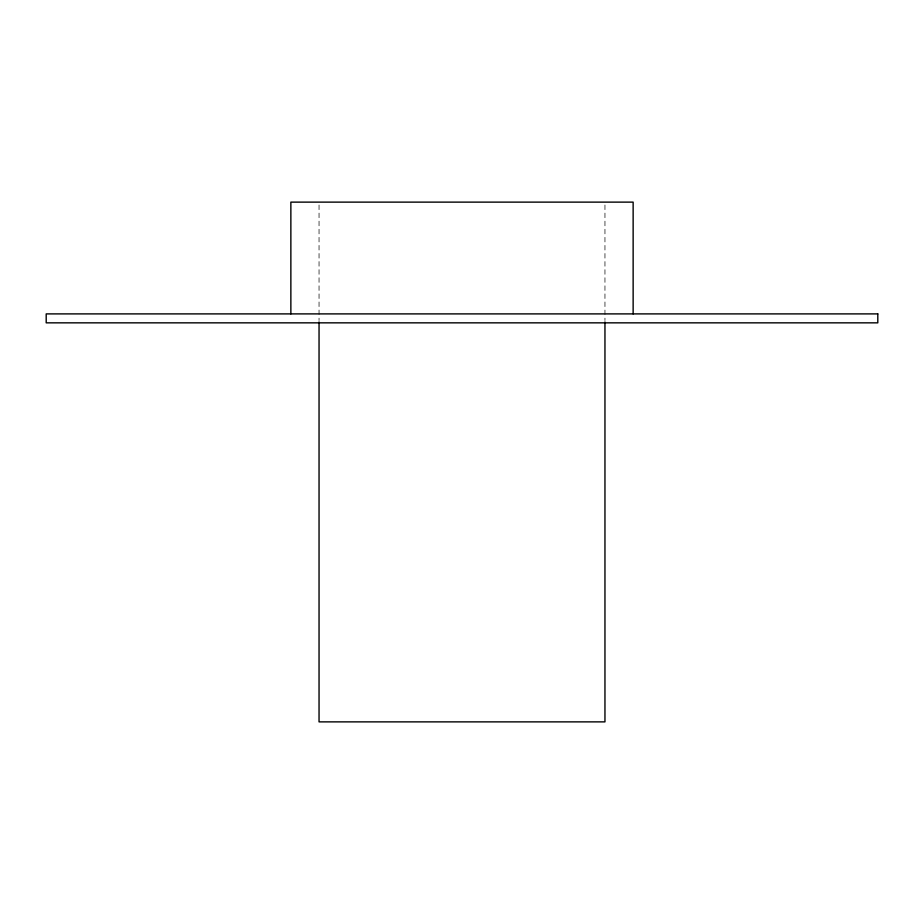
<?xml version="1.0" encoding="UTF-8"?>
<svg xmlns="http://www.w3.org/2000/svg" width="924" height="924" viewBox="0 0 924 924"><rect width="100%" height="100%" fill="white"/><g stroke="black" fill="none" stroke-linecap="round" stroke-linejoin="round"><path stroke-width="0.69" stroke-dasharray="4.62 3.46" d="M604.954 205.013L604.954 320.512M319.046 205.013L319.046 320.512"/><path stroke-width="1.39" d="M633.136 313.894L633.136 202.125L290.864 202.125L290.864 313.894M604.954 321.956L604.954 721.875L319.046 721.875L319.046 321.956M877.8 313.894L46.2 313.894L46.2 322.846L877.8 322.846L877.8 313.894"/></g></svg>
